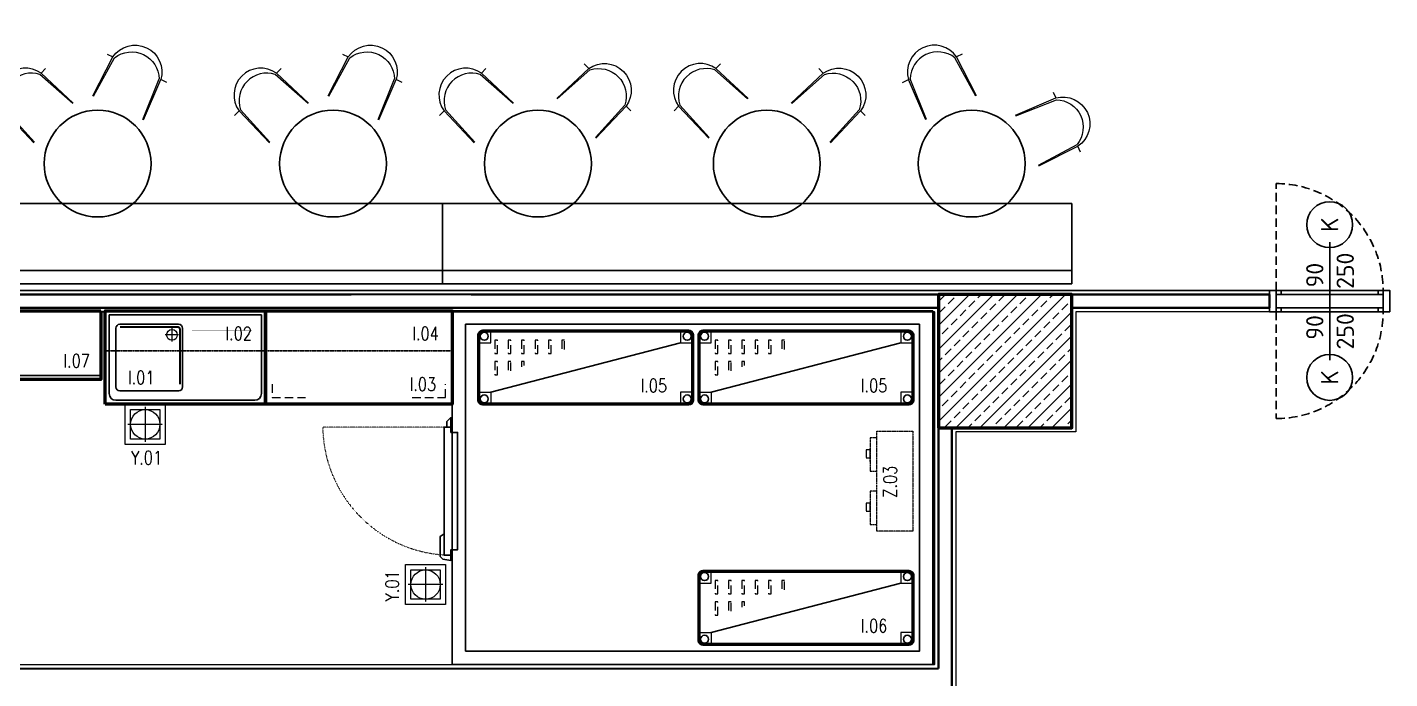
# Model space of a CAD drawing. Header units: millimetres. Extents: x 1443065 to 1517367, y 3763150 to 3779068.
# Drawn here: x 1487815 to 1488835, y 3769159 to 3769647 of the extents above; entities that cross this region are included whole.
import ezdxf
from ezdxf.enums import TextEntityAlignment as Align

# ---------------------------------------------------------------- set-up
doc = ezdxf.new("R2010")
doc.units = ezdxf.units.MM
doc.set_wipeout_variables(frame=1)
for name, pattern in [('BORDER', [1.75, 0.5, -0.25, 0.5, -0.25, 0, -0.25]), ('DASHED2', [0.375, 0.25, -0.125]), ('DOT', [0.25, 0, -0.25]), ('HIDDEN', [9.524999999999995, 6.349999999999998, -3.174999999999998])]:
    doc.linetypes.add(name, pattern=pattern)
for name, color, linetype, lineweight in [('-DWG_ANA', 7, 'Continuous', 50), ('-DWG_ANA_1', 7, 'BORDER', 25), ('-DWG_DETAY1', 7, 'Continuous', 25), ('-DWG_DETAY2', 7, 'Continuous', 15), ('-dwg_sdepo', 7, 'BORDER', 9), ('7-mobilya Soft', 122, 'Continuous', 0), ('DUVAR', 2, 'Continuous', 35), ('E-YazıPano', 2, 'Continuous', 30), ('kapi-acilis', 43, 'DOT', 15), ('NO', 7, 'Continuous', 30), ('PLAN', 253, 'Continuous', 15), ('s-depo', 140, 'Continuous', 25), ('SIVA', 3, 'Continuous', 9), ('TASIYICI', 170, 'Continuous', 50), ('TEFRIS', 165, 'Continuous', 15), ('yerizg-a', 7, 'Continuous', 15), ('yerizg-b', 7, 'Continuous', 9)]:
    doc.layers.add(name, color=color, linetype=linetype, lineweight=lineweight)
for name, color, linetype in [('BL-I', 151, 'Continuous'), ('BL-Y', 144, 'Continuous'), ('BL-Z', 117, 'Continuous'), ('m-DOG_', 4, 'Continuous'), ('m-OLC_ic', 3, 'Continuous'), ('m-TAR_duvar', 8, 'Continuous'), ('m-TFR_vitrifiye', 1, 'Continuous'), ('m-YAZ_poz', 7, 'Continuous'), ('SDNO', 7, 'Continuous'), ('YRNO', 7, 'Continuous')]:
    doc.layers.add(name, color=color, linetype=linetype)
doc.styles.add('mono', font='isocpeur.ttf')
doc.styles.add('ROMANS', font='romans.shx', dxfattribs={"width": 0.8})
doc.styles.get("Standard").update_dxf_attribs({"font": 'arial.ttf'})
pattern_1 = [(45, (67479.78899461869, -87954.94781387178), (-8.98025612106915, 8.98025612106915), []), (45, (67488.76925461856, -87954.94781387178), (-8.98025612106915, 8.98025612106915), [6.349999999999998, -3.174999999999998])]

# ---------------------------------------------------------------- blocks, each defined once
blk = doc.blocks.new('90lık Kqpı')
at = {"layer": 'm-DOG_', "linetype": 'HIDDEN'}
blk.add_line((-8, -5), (-88, -5), dxfattribs=at)
at = {"layer": 'm-DOG_'}
for p, q in [((-5, -8.768380393026746), (-8, -8.768380393026746)), ((-5, -81.2316196069878), (-8, -81.2316196069878))]:
    blk.add_line(p, q, dxfattribs=at)
for points in [[(8, 0), (8, -5), (-8, -5), (-8, 0)], [(-8, -5), (-8, -85), (-5, -85), (-5, -5)], [(8, -90), (8, -85), (-8, -85), (-8, -90)]]:
    blk.add_lwpolyline(points, close=True, dxfattribs=at)
at = {"layer": 'm-DOG_', "linetype": 'HIDDEN'}
blk.add_arc((-8, -5), 80, 180, 270, dxfattribs=at)
blk = doc.blocks.new('m-penpoz')
blk.add_line((-6.3904228682e-06, -1.625152809643168), (0, 0))
blk.add_circle((-2.274e-13, 0.3319539039376877), 0.3319539039375661)
blk.add_attdef('POZNO', text='', height=0.18).set_placement((-2.274e-13, 0.3319539039376877), align=Align.MIDDLE)
blk.add_attdef('HEIGHT', text='', height=0.18, rotation=90).set_placement((0.0692100438941452, -1.625152809643168), align=Align.TOP_LEFT)
blk.add_attdef('WIDTH', text='', height=0.18, rotation=90).set_placement((-6.3904228682e-06, -1.625152809643168), align=Align.BOTTOM_LEFT)
blk = doc.blocks.new('A$C20627317')
at = {"ltscale": 40}
blk.add_wipeout([(321.6671999980846, -4.25188471668791e-11), (-321.66719999804315, 4.517862924694414e-11), (-308.96208315776676, 410.4237447023186), (-306.50885096505584, 429.4709534734466), (-298.58293372382957, 461.6360425117842), (-289.7662389240968, 486.7696523349114), (-275.92078043387033, 516.7248242508955), (-259.67526352586566, 544.0261204965792), (-235.38948689660623, 575.8492555763793), (-202.0455347254989, 608.8071869034444), (-170.88061431107667, 632.1085692293632), (-153.3338743090262, 642.7875364564647), (-120.28945487761746, 658.9475974274343), (-89.04500012654648, 670.0951349049726), (-63.68400211171979, 676.5064677387558), (-31.359404333175576, 681.5000397755801), (-5.502264464681048, 683.0361233404642), (19.34637141569158, 682.4893193090596), (46.76870456087465, 679.5709072510342), (69.32894759830026, 675.3019734675088), (108.57056280892516, 663.6153504106707), (143.72887220659823, 648.0524112490181), (170.7750907618863, 632.25777302828), (203.7559499234602, 607.4486406419015), (236.20000849635255, 575.0559385648069), (257.7958968660754, 546.9941073272593), (277.0683320204921, 514.7671507757597), (290.51650575854444, 485.18596662239986), (301.01164785763194, 453.65816666873576), (308.0342746853503, 421.5664790725741), (309.0846925952394, 410.42374470223433)], dxfattribs=at).dxf.layer = '7-mobilya Soft'
at = {"layer": '7-mobilya Soft', "ltscale": 40}
for p, q in [((-308.9620831577558, 410.4237447022677), (-248.3777482087826, 410.4237447022677)), ((-261.0828650490366, 2.18279e-11), (-248.3777482087826, 410.4237447022677)), ((-254.611386997356, -3.638e-12), (-231.2584301224197, 409.0162949631266)), ((254.6113869973997, -5.82077e-11), (231.3810395598775, 409.0162949631012)), ((261.0828650491094, -3.27418e-11), (248.5003576462696, 410.4237447022097)), ((309.0846925952428, 410.4237447021803), (248.5003576462696, 410.4237447022097))]:
    blk.add_line(p, q, dxfattribs=at)
for centre, radius, start, end in [((0.061304718728934, 370.9869517081207), 251.5496445260537, 9.019777443950742, 170.9802225560286), ((0.061304718728934, 295.0483033123601), 257.8711361278607, 26.22882164304686, 153.7711783590226)]:
    blk.add_arc(centre, radius, start, end, dxfattribs=at)
blk = doc.blocks.new('IDP166')
at = {"layer": '-DWG_ANA', "color": 0}
blk.add_lwpolyline([(3, 0), (157, 0, -0.4142135623730951), (160, -3), (160, -52, -0.4142135623730951), (157, -55), (3, -55, -0.4142135623730951), (0, -52), (0, -3, -0.4142135623730951)], format="xyb", close=True, dxfattribs=at)
at = {"layer": '-DWG_DETAY1', "color": 0}
blk.add_lwpolyline([(9, -46), (151, -9)], dxfattribs=at)
for centre in [(4, -4), (156, -4), (4, -51), (156, -51)]:
    blk.add_circle(centre, 3, dxfattribs=at)
at = {"layer": '-DWG_DETAY2', "color": 0, "linetype": 'Continuous'}
for points in [[(0, -9), (9, -9), (9, 0)], [(151, 0), (151, -9), (160, -9)], [(0, -46), (9, -46), (9, -55)], [(160, -46), (151, -46), (151, -55)]]:
    blk.add_lwpolyline(points, dxfattribs=at)
at = {"layer": '-DWG_DETAY2', "color": 0, "linetype": 'HIDDEN'}
for points in [[(12, -7), (12, -17), (14, -17), (14, -7)], [(22, -7), (22, -17), (24, -17), (24, -7)], [(32, -7), (32, -17), (34, -17), (34, -7)], [(42, -7), (42, -17), (44, -17), (44, -7)], [(52, -7), (52, -17), (54, -17), (54, -7)], [(12, -23), (12, -33), (14, -33), (14, -23)]]:
    blk.add_lwpolyline(points, close=True, dxfattribs=at)
for points in [[(64, -14), (64, -7), (62, -7), (62, -15)], [(24, -30), (24, -23), (22, -23), (22, -31)], [(34, -26), (34, -23), (32, -23), (32, -27)]]:
    blk.add_lwpolyline(points, dxfattribs=at)
at = {"layer": 'NO', "linetype": 'Continuous', "style": 'ROMANS', "width": 0.8}
blk.add_attdef('NO', text='', height=10, dxfattribs=at).set_placement((131, -41), align=Align.MIDDLE)
blk = doc.blocks.new('J-KS09r')
at = {"layer": 'kapi-acilis', "linetype": 'DOT'}
blk.add_lwpolyline([(3, 11), (3, 107)], dxfattribs=at)
blk.add_arc((4.155541196081228, 9.844458803919906), 97.16241279712685, 90.68142805973413, 179.3185719402789, dxfattribs=at)
at = {"layer": 's-depo', "linetype": 'Continuous'}
for points in [[(-77, 16), (-79, 19), (-94, 19), (-96, 17), (-97, 11), (-93, 11), (-93, 16)], [(-1, 11), (3, 11), (3, 16), (-93, 16), (-93, 11), (-89, 11), (-89, 6), (-1, 6), (-1, 11)], [(3, 14), (7, 14), (10, 11), (3, 11)]]:
    blk.add_lwpolyline(points, close=True, dxfattribs=at)
blk = doc.blocks.new('EK_55L')
at = {"layer": '-DWG_DETAY1', "color": 0}
blk.add_lwpolyline([(-22, -7), (22, -7, -0.4142135623730951), (25, -10), (25, -54, -0.4142135623730951), (22, -57), (-22, -57, -0.4142135623730951), (-25, -54), (-25, -10, -0.4142135623730951)], format="xyb", close=True, dxfattribs=at)
at = {"layer": '-DWG_DETAY2', "color": 0, "const_width": 1.5}
blk.add_lwpolyline([(20, -9), (-21, -9, 0.4142135623730951), (-23, -11), (-23, -54)], format="xyb", dxfattribs=at)
at = {"layer": '-DWG_DETAY2', "color": 0}
for points in [[(-17, -10), (-17, -20)], [(-22, -15), (-12, -15)]]:
    blk.add_lwpolyline(points, dxfattribs=at)
blk.add_circle((-17, -15), 4, dxfattribs=at)
blk = doc.blocks.new('E_120')
at = {"layer": '-DWG_ANA', "color": 0}
blk.add_lwpolyline([(0, -70), (0, 0), (120, 0), (120, -70)], close=True, dxfattribs=at)
at = {"layer": '-DWG_DETAY1', "color": 0}
blk.add_lwpolyline([(3, -62), (3, -3), (117, -3), (117, -62, -0.4142135623730951), (112, -67), (8, -67, -0.4142135623730951)], format="xyb", close=True, dxfattribs=at)
blk = doc.blocks.new('E1N120L')
at = {"layer": '-DWG_DETAY1', "color": 0, "const_width": 0.1}
for points in [[(65, -15), (110, -15, -0.3681898332205288)], [(65, -20), (110, -20, -0.3681898332205288)], [(65, -25), (110, -25, -0.3681898332205288)], [(65, -30), (110, -30, -0.3681898332205288)], [(65, -35), (110, -35, -0.3681898332205288)], [(65, -40), (110, -40, -0.3681898332205288)], [(65, -45), (110, -45, -0.3681898332205288)], [(65, -50), (110, -50, -0.3681898332205288)], [(65, -55), (110, -55, -0.3681898332205288)]]:
    blk.add_lwpolyline(points, format="xyb", dxfattribs=at)
at = {"layer": '-DWG_DETAY1', "color": 0, "linetype": 'Continuous', "rotation": 270}
blk.add_blockref('EK_55L', (65, -35), dxfattribs=at)
at = {"layer": 'PLAN', "color": 0, "linetype": 'Continuous'}
blk.add_blockref('E_120', (0, 0), dxfattribs=at)
at = {"layer": 'NO', "linetype": 'Continuous', "style": 'ROMANS', "width": 0.8}
blk.add_attdef('NO', text='', height=10, dxfattribs=at).set_placement((27, -50), align=Align.MIDDLE)
blk = doc.blocks.new('CAS-E90')
at = {"layer": '-DWG_ANA', "color": 0}
blk.add_lwpolyline([(68.2198511966144, 0), (68.2198511966144, -51.42032239951186), (0, -51.42032239951186), (0, 0)], close=True, dxfattribs=at)
at = {"layer": '-DWG_DETAY1', "color": 0}
blk.add_lwpolyline([(0, -48.42032239951186), (68.2198511966144, -48.42032239951186)], dxfattribs=at)
at = {"layer": 'NO', "linetype": 'Continuous', "style": 'ROMANS', "width": 0.8}
blk.add_attdef('NO', text='', height=10, dxfattribs=at).set_placement((50.2198511966144, -37.42032239951186), align=Align.MIDDLE)
blk = doc.blocks.new('Y-SIFON')
at = {"layer": 'yerizg-a', "color": 0, "linetype": 'Continuous'}
blk.add_circle((0, 0), 11, dxfattribs=at)
at = {"layer": 'yerizg-b', "color": 0, "linetype": 'DASHED2'}
for points in [[(0, 13), (0, -13)], [(-13, 0), (13, 0)]]:
    blk.add_lwpolyline(points, dxfattribs=at)
blk = doc.blocks.new('1bs-yk33a')
at = {"layer": 'yerizg-a', "color": 0}
blk.add_lwpolyline([(0, 0), (30, 0), (30, -30), (0, -30)], close=True, dxfattribs=at)
at = {"layer": 'yerizg-b', "color": 0}
blk.add_lwpolyline([(4, -4), (26, -4), (26, -26), (4, -26)], close=True, dxfattribs=at)
at = {"layer": 'PLAN', "color": 0, "linetype": 'Continuous'}
blk.add_blockref('Y-SIFON', (15, -15), dxfattribs=at)
at = {"layer": 'YRNO', "linetype": 'Continuous', "style": 'ROMANS', "width": 0.8}
blk.add_attdef('YRNO', text='', height=10, dxfattribs=at).set_placement((16, -40), align=Align.MIDDLE)
blk = doc.blocks.new('RRN123')
at = {"layer": '-DWG_ANA_1', "color": 0}
blk.add_lwpolyline([(0, -30), (0, 0), (120, 0), (120, -30)], close=True, dxfattribs=at)
at = {"layer": 'NO', "linetype": 'Continuous', "style": 'ROMANS', "width": 0.8}
blk.add_attdef('NO', text='', height=10, dxfattribs=at).set_placement((100, -17), align=Align.MIDDLE)
blk = doc.blocks.new('RRN143')
at = {"layer": '-DWG_ANA_1', "color": 0}
blk.add_lwpolyline([(0, -30), (0, 0), (140, 0), (140, -30)], close=True, dxfattribs=at)
at = {"layer": 'NO', "linetype": 'Continuous', "style": 'ROMANS', "width": 0.8}
blk.add_attdef('NO', text='', height=10, dxfattribs=at).set_placement((120, -17), align=Align.MIDDLE)
blk = doc.blocks.new('1br-pc2nh')
at = {"layer": '-dwg_sdepo', "color": 0, "lineweight": 0}
blk.add_lwpolyline([(75, -26.99999982427016), (1.912248899316182e-05, -26.99999982427016), (1.912248899316182e-05, 0), (75, 0)], close=True, dxfattribs=at)
for points in [[(5, -26.99999982427016), (5, -31.99999982427016), (30, -31.99999982427016), (30, -26.99999982426834)], [(45, -26.99999982427016), (45, -31.99999982427016), (70, -31.99999982427016), (70, -26.99999982426834)], [(22.87357616946883, -31.99999982427016), (12.87357616946883, -31.99999982427016)]]:
    blk.add_lwpolyline(points, dxfattribs=at)
at = {"layer": '-dwg_sdepo', "color": 0, "linetype": 'DASHED2'}
for points in [[(14, -32), (14, -35), (20, -35), (20, -32)], [(54, -32), (54, -35), (60, -35), (60, -32)]]:
    blk.add_lwpolyline(points, close=True, dxfattribs=at)
at = {"layer": 'SDNO', "linetype": 'Continuous', "style": 'ROMANS', "width": 0.8}
blk.add_attdef('SDNO', text='', height=10, dxfattribs=at).set_placement((38, -17), align=Align.MIDDLE)
blk = doc.blocks.new('T_140')
at = {"layer": '-DWG_ANA', "color": 0}
blk.add_lwpolyline([(2.908711167e-06, 1.665275704e-07), (140.0000029087111, 1.665275704e-07), (140.0000029087111, -69.99999983347243), (2.908711167e-06, -69.99999983347243)], close=True, dxfattribs=at)
blk = doc.blocks.new('T_R14')
at = {"layer": '-DWG_DETAY2', "color": 0, "linetype": 'HIDDEN'}
for points in [[(5, 15), (5, 5), (30, 5)], [(110, 5), (135, 5), (135, 15)]]:
    blk.add_lwpolyline(points, dxfattribs=at)
blk = doc.blocks.new('TCA140-R')
at = {"layer": 'PLAN', "color": 0, "linetype": 'Continuous'}
for name, p in [('T_140', (0, 0)), ('T_R14', (0, -70))]:
    blk.add_blockref(name, p, dxfattribs=at)
at = {"layer": 'NO', "linetype": 'Continuous', "style": 'ROMANS', "width": 0.8}
blk.add_attdef('NO', text='', height=10, dxfattribs=at).set_placement((118, -55), align=Align.MIDDLE)
blk = doc.blocks.new('IDP166-K')
at = {"layer": '-DWG_ANA', "color": 0}
blk.add_lwpolyline([(3, 0), (157, 0, -0.4142135623730951), (160, -3), (160, -52, -0.4142135623730951), (157, -55), (3, -55, -0.4142135623730951), (0, -52), (0, -3, -0.4142135623730951)], format="xyb", close=True, dxfattribs=at)
at = {"layer": '-DWG_DETAY1', "color": 0}
blk.add_lwpolyline([(9, -46), (151, -9)], dxfattribs=at)
for centre in [(4, -4), (156, -4), (4, -51), (156, -51)]:
    blk.add_circle(centre, 3, dxfattribs=at)
at = {"layer": '-DWG_DETAY2', "color": 0, "linetype": 'Continuous'}
for points in [[(0, -9), (9, -9), (9, 0)], [(151, 0), (151, -9), (160, -9)], [(0, -46), (9, -46), (9, -55)], [(160, -46), (151, -46), (151, -55)]]:
    blk.add_lwpolyline(points, dxfattribs=at)
at = {"layer": '-DWG_DETAY2', "color": 0, "linetype": 'HIDDEN'}
for points in [[(12, -7), (12, -17), (14, -17), (14, -7)], [(22, -7), (22, -17), (24, -17), (24, -7)], [(32, -7), (32, -17), (34, -17), (34, -7)], [(42, -7), (42, -17), (44, -17), (44, -7)], [(52, -7), (52, -17), (54, -17), (54, -7)], [(12, -23), (12, -33), (14, -33), (14, -23)]]:
    blk.add_lwpolyline(points, close=True, dxfattribs=at)
for points in [[(64, -14), (64, -7), (62, -7), (62, -15)], [(24, -30), (24, -23), (22, -23), (22, -31)], [(34, -26), (34, -23), (32, -23), (32, -27)]]:
    blk.add_lwpolyline(points, dxfattribs=at)
at = {"layer": 'NO', "linetype": 'Continuous', "style": 'ROMANS', "width": 0.8}
blk.add_attdef('NO', text='', height=10, dxfattribs=at).set_placement((131, -41), align=Align.MIDDLE)

msp = doc.modelspace()

# ---------------------------------------------------------------- hatches: boundary and pattern name
at = {"layer": 'm-TAR_duvar'}
h = msp.add_hatch(dxfattribs=at)
h.set_pattern_fill('ANSI33', color=256, scale=2)
h.set_pattern_definition(pattern_1)
h.paths.add_polyline_path([(1488497.058437683, 3769347.086241421), (1488597.058437683, 3769347.086241421), (1488597.058437683, 3769447.086241421), (1488497.058437683, 3769447.086241421)])
h = msp.add_hatch(dxfattribs=at)
h.set_pattern_fill('ANSI33', color=256, scale=2)
h.set_pattern_definition(pattern_1)
h.paths.add_polyline_path([(1488497.058437683, 3769347.086241421), (1488597.058437683, 3769347.086241421), (1488597.058437683, 3769447.086241421), (1488497.058437683, 3769447.086241421)])

# ---------------------------------------------------------------- linework, layer by layer
at = {"layer": 'DUVAR'}
for p, q in [((1487087.05868861, 3769447.086248243), (1488057.058613186, 3769447.086248243)), ((1488147.058613186, 3769447.086248243), (1488497.058613185, 3769447.086248243)), ((1488597.058613185, 3769447.086248243), (1488745.228750889, 3769447.086248243)), ((1488745.228750889, 3769437.086248243), (1488745.228750889, 3769447.086248243)), ((1487797.058613185, 3769437.086248245), (1488497.058613185, 3769437.086248241)), ((1488597.058613185, 3769437.086248243), (1488745.228750889, 3769437.086248243)), ((1488497.058659902, 3769347.086248243), (1488497.058659902, 3769166.721378761)), ((1488507.058644616, 3769347.086248243), (1488507.058659903, 3768856.581146624))]:
    msp.add_line(p, q, dxfattribs=at)
msp.add_lwpolyline([(1487267.058688611, 3769166.581689183), (1488497.058659902, 3769166.721378763)], dxfattribs=at)
at = {"layer": 'E-YazıPano'}
for p, q in [((1488147.058613186, 3769447.086248243), (1488057.058613186, 3769447.086248243)), ((1488147.058613186, 3769437.086248243), (1488142.107551915, 3769437.086248243))]:
    msp.add_line(p, q, dxfattribs=at)
at = {"layer": 'm-OLC_ic'}
for points in [[(1487084.05868861, 3769444.586248243), (1487084.05868861, 3769450.086248243), (1488745.228750889, 3769450.086248243)], [(1487264.058688611, 3769161.65153397), (1487264.058688611, 3769169.581371724), (1488494.058659383, 3769169.721061304), (1488494.058613704, 3769434.086248241), (1487800.058613185, 3769434.086248241), (1487800.058613185, 3769344.086248243), (1487694.058613185, 3769344.086248243), (1487694.058613185, 3769434.086248243), (1487084.05868861, 3769434.086248243), (1487084.05868861, 3769439.586248243)]]:
    msp.add_lwpolyline(points, dxfattribs=at)
at = {"layer": 'm-TFR_vitrifiye'}
for p, q in [((1487867.230759333, 3769465.086248243), (1487137.402905481, 3769465.086248243)), ((1488597.058613185, 3769465.086248243), (1487867.230759333, 3769465.086248243))]:
    msp.add_line(p, q, dxfattribs=at)
for points in [[(1487137.402905481, 3769455.086248243), (1487137.402905481, 3769515.086248243), (1488597.058613185, 3769515.086248243), (1488597.058613185, 3769455.086248243)], [(1488125.68299528, 3769455.086248243), (1488125.68299528, 3769515.086248243), (1488597.058613185, 3769515.086248243), (1488597.058613185, 3769455.086248243)]]:
    msp.add_lwpolyline(points, close=True, dxfattribs=at)
for centre in [(1487867.230759333, 3769545.086248242), (1488043.558613186, 3769545.086248243), (1488522.058613186, 3769545.086248243)]:
    msp.add_circle(centre, 40.00000000000416, dxfattribs=at)
at = {"layer": 's-depo', "linetype": 'Continuous'}
for points in [[(1488132.890971546, 3769169.751866852), (1488492.890971546, 3769169.751866852), (1488492.890971546, 3769434.751866852), (1488132.890971546, 3769434.751866852)], [(1488142.890971546, 3769179.751866852), (1488482.890971546, 3769179.751866852), (1488482.890971546, 3769424.751866852), (1488142.890971546, 3769424.751866852)]]:
    msp.add_lwpolyline(points, close=True, dxfattribs=at)
at = {"layer": 'SIVA'}
msp.add_lwpolyline([(1488745.228750889, 3769434.086248243), (1488600.058613185, 3769434.086248243), (1488600.058613185, 3769344.086248337), (1488510.058644709, 3769344.086245532), (1488510.058659809, 3768859.581145673), (1488600.058441309, 3768859.581145673), (1488600.058441309, 3768673.581145673), (1488510.058155754, 3768673.581145673), (1488510.058155754, 3768099.581145669), (1488600.058549037, 3768099.581145669), (1488600.058549037, 3767993.581184995), (1488510.058533043, 3767993.58000526), (1488510.057881952, 3767871.581129692)], dxfattribs=at)
at = {"layer": 'TASIYICI'}
msp.add_lwpolyline([(1488497.058613185, 3769347.086248243), (1488597.058613185, 3769347.086248243), (1488597.058613185, 3769447.086248243), (1488497.058613185, 3769447.086248243)], close=True, dxfattribs=at)
msp.add_lwpolyline([(1488497.058613185, 3769347.086248243), (1488597.058613185, 3769347.086248243), (1488597.058613185, 3769447.086248243), (1488497.058613185, 3769447.086248243)], close=True, dxfattribs=at)

# ---------------------------------------------------------------- block references
at = {"rotation": 90}
msp.add_blockref('J-KS09r', (1488142.890971546, 3769344.751866852), dxfattribs=at)
at = {"layer": 'BL-I'}
for name, p, values in [('CAS-E90', (1487801.309201499, 3769434.751866852), {'NO': 'I.07'}), ('E1N120L', (1487872.890971546, 3769434.751866852), {'NO': 'I.01'}), ('RRN123', (1487872.890971546, 3769434.751866852), {'NO': 'I.02'}), ('RRN143', (1487992.890971546, 3769434.751866852), {'NO': 'I.04'}), ('TCA140-R', (1487992.890971546, 3769434.751866852), {'NO': 'I.03'}), ('IDP166-K', (1488152.890971546, 3769419.751866852), {'NO': 'I.05'}), ('IDP166-K', (1488317.890971546, 3769419.751866852), {'NO': 'I.05'}), ('IDP166', (1488317.890971546, 3769239.751866852), {'NO': 'I.06'})]:
    msp.add_blockref(name, p, dxfattribs=at).add_auto_attribs(values)
at = {"layer": 'BL-Y'}
msp.add_blockref('1bs-yk33a', (1487887.890971546, 3769364.751866852), dxfattribs=at).add_auto_attribs({'YRNO': 'Y.01'})
ref = msp.add_blockref('1bs-yk33a', (1488127.890971546, 3769244.751866852), dxfattribs=dict(at, rotation=270))
ref.add_attrib('YRNO', 'Y.01', dxfattribs={"layer": 'YRNO', "linetype": 'Continuous', "height": 10, "rotation": 90, "style": 'ROMANS', "width": 0.8}).set_placement((1488087.890971546, 3769228.751866852), align=Align.MIDDLE)
at = {"layer": 'BL-Z'}
ref = msp.add_blockref('1br-pc2nh', (1488477.890971546, 3769344.751866852), dxfattribs=dict(at, rotation=270))
ref.add_attrib('SDNO', 'Z.03', dxfattribs={"layer": 'SDNO', "linetype": 'Continuous', "height": 10, "rotation": 90, "style": 'ROMANS', "width": 0.8}).set_placement((1488460.890971546, 3769306.751866852), align=Align.MIDDLE)
at = {"layer": 'm-TFR_vitrifiye', "extrusion": (0.01656392976465581, -0.001716039002807833, 0.9998613361066087), "xscale": 0.08000000000000047, "yscale": 0.08000000000000047, "zscale": 0.08000000000000047, "rotation": 321.2053289132204}
msp.add_blockref('A$C20627317', (3902861.701732432, -1091637.541581996, 18181.10709328429), dxfattribs=at)
at = {"layer": 'm-TFR_vitrifiye', "extrusion": (0.01656392976465581, -0.001716039002807837, 0.9998613361066087), "xscale": 0.08000000000000047, "yscale": 0.08000000000000047, "zscale": 0.08000000000000047, "rotation": 321.2053289132204}
msp.add_blockref('A$C20627317', (3902883.255714088, -1091811.891237413, 18184.01086824258), dxfattribs=at)
at = {"layer": 'm-TFR_vitrifiye', "extrusion": (-0.01656392976465581, -0.001716039002807835, 0.9998613361066087), "xscale": -0.08000000000000047, "yscale": 0.08000000000000047, "zscale": 0.08000000000000078, "rotation": 38.79467108677962}
msp.add_blockref('A$C20627317', (-3596128.365608446, 1868671.004303448, -31122.51673034288), dxfattribs=at)
at = {"layer": 'm-YAZ_poz'}
ref = msp.add_blockref('m-penpoz', (1488790.22862497, 3769482.109212736), dxfattribs=dict(at, xscale=51.83999999999998, yscale=51.83999999999998, zscale=51.83999999999998, rotation=0.0004505966874064459))
ref.add_attrib('WIDTH', '90', dxfattribs={"layer": '0', "height": 12.96, "rotation": 90, "style": 'mono'}).set_placement((1488789.438899931, 3769431.557291084), align=Align.BOTTOM_RIGHT)
ref.add_attrib('HEIGHT', '250', dxfattribs={"layer": '0', "height": 12.96, "rotation": 90, "style": 'mono'}).set_placement((1488812.241476516, 3769433.006279422), align=Align.BOTTOM_RIGHT)
ref.add_attrib('POZNO', 'K', dxfattribs={"layer": '0', "height": 12.96, "rotation": 90, "style": 'mono'}).set_placement((1488790.228489635, 3769499.317703083), align=Align.MIDDLE_CENTER)
ref = msp.add_blockref('m-penpoz', (1488790.22862497, 3769482.109212736), dxfattribs=dict(at, xscale=51.83999999999998, yscale=51.83999999999998, zscale=51.83999999999998, rotation=0.0004505966874064459))
ref.add_attrib('WIDTH', '90', dxfattribs={"layer": '0', "height": 12.96, "rotation": 90, "style": 'mono'}).set_placement((1488789.438899931, 3769431.557291084), align=Align.BOTTOM_RIGHT)
ref.add_attrib('HEIGHT', '250', dxfattribs={"layer": '0', "height": 12.96, "rotation": 90, "style": 'mono'}).set_placement((1488812.241476516, 3769433.006279422), align=Align.BOTTOM_RIGHT)
ref.add_attrib('POZNO', 'K', dxfattribs={"layer": '0', "height": 12.96, "rotation": 90, "style": 'mono'}).set_placement((1488790.228489635, 3769499.317703083), align=Align.MIDDLE_CENTER)
ref = msp.add_blockref('m-penpoz', (1488790.22862497, 3769402.06328375), dxfattribs=dict(at, xscale=-51.83999999999998, yscale=51.83999999999998, zscale=51.83999999999998, rotation=179.9995494033126))
ref.add_attrib('WIDTH', '90', dxfattribs={"layer": '0', "height": 12.96, "rotation": 90, "style": 'mono'}).set_placement((1488789.438899931, 3769470.759205402), align=Align.BOTTOM_RIGHT)
ref.add_attrib('HEIGHT', '250', dxfattribs={"layer": '0', "height": 12.96, "rotation": 90, "style": 'mono'}).set_placement((1488812.241476516, 3769478.382217064), align=Align.BOTTOM_RIGHT)
ref.add_attrib('POZNO', 'K', dxfattribs={"layer": '0', "height": 12.96, "rotation": 90, "style": 'mono'}).set_placement((1488790.228489635, 3769384.854793403), align=Align.MIDDLE_CENTER)
ref = msp.add_blockref('m-penpoz', (1488790.22862497, 3769402.06328375), dxfattribs=dict(at, xscale=-51.83999999999998, yscale=51.83999999999998, zscale=51.83999999999998, rotation=179.9995494033126))
ref.add_attrib('WIDTH', '90', dxfattribs={"layer": '0', "height": 12.96, "rotation": 90, "style": 'mono'}).set_placement((1488789.438899931, 3769470.759205402), align=Align.BOTTOM_RIGHT)
ref.add_attrib('HEIGHT', '250', dxfattribs={"layer": '0', "height": 12.96, "rotation": 90, "style": 'mono'}).set_placement((1488812.241476516, 3769478.382217064), align=Align.BOTTOM_RIGHT)
ref.add_attrib('POZNO', 'K', dxfattribs={"layer": '0', "height": 12.96, "rotation": 90, "style": 'mono'}).set_placement((1488790.228489635, 3769384.854793403), align=Align.MIDDLE_CENTER)
at = {"layer": 'TEFRIS', "color": 6, "lineweight": 18, "xscale": -1, "rotation": 90}
msp.add_blockref('90lık Kqpı', (1488745.228750889, 3769442.086248243), dxfattribs=at)
msp.add_blockref('90lık Kqpı', (1488745.228750889, 3769442.086248243), dxfattribs=at)
at = {"layer": 'TEFRIS', "color": 6, "lineweight": 18, "rotation": 90}
msp.add_blockref('90lık Kqpı', (1488745.228750889, 3769442.086248243), dxfattribs=at)
msp.add_blockref('90lık Kqpı', (1488745.228750889, 3769442.086248243), dxfattribs=at)

# ---------------------------------------------------------------- next in the draw order: linework, layer by layer
at = {"layer": 'm-TFR_vitrifiye'}
msp.add_circle((1488368.504861514, 3769545.086248243), 40.00000000000416, dxfattribs=at)

# ---------------------------------------------------------------- next in the draw order: block references
at = {"layer": 'm-TFR_vitrifiye', "extrusion": (-0.01497808266537091, -0.007277746820062089, 0.9998613361066087), "xscale": -0.08000000000000053, "rotation": 334.706344407484}
for p, yscale, zscale in [((1487715.68948005, 3769324.810420758, -49719.72726129861), 0.0800000000000011, 0.08000000000000085), ((1487891.99755279, 3769324.791199332, -49722.36831446985), 0.08000000000000107, 0.08000000000000083)]:
    msp.add_blockref('A$C20627317', p, dxfattribs=dict(at, yscale=yscale, zscale=zscale))
at = {"layer": 'm-TFR_vitrifiye', "extrusion": (0.01497808266537091, -0.007277746820062088, 0.9998613361066087), "xscale": 0.08000000000000053, "yscale": 0.08000000000000053, "zscale": 0.08000000000000053, "rotation": 25.29365559251601}
msp.add_blockref('A$C20627317', (1488339.697486778, 3769649.265368315, -5139.122440752307), dxfattribs=at)
at = {"layer": 'm-TFR_vitrifiye', "extrusion": (0.01656392976465581, -0.001716039002807833, 0.9998613361066087), "xscale": 0.08000000000000047, "yscale": 0.08000000000000047, "zscale": 0.08000000000000047, "rotation": 321.2053289132204}
for p in [(3902827.707627011, -1091309.461686728, 18175.64295753975), (3902845.878108637, -1091484.826492938, 18178.5636397265)]:
    msp.add_blockref('A$C20627317', p, dxfattribs=at)
at = {"layer": 'm-TFR_vitrifiye', "extrusion": (-0.01656392976465581, -0.00171603900280784, 0.9998613361066087), "xscale": -0.08000000000000047, "yscale": 0.08000000000000047, "zscale": 0.08000000000000078, "rotation": 38.79467108677962}
msp.add_blockref('A$C20627317', (-3596149.919590097, 1868496.654648033, -31119.61295538462), dxfattribs=at)
at = {"layer": 'm-TFR_vitrifiye', "extrusion": (-0.01615192247675621, 0.004052648444223333, 0.9998613361066087), "xscale": -0.08000000000000092, "yscale": 0.08000000000000113, "zscale": 0.08000000000000082, "rotation": 38.79467108677962}
msp.add_blockref('A$C20627317', (-4018493.741215727, 526358.8614612066, -8766.450827494384), dxfattribs=at)

# ---------------------------------------------------------------- next in the draw order: linework, layer by layer
at = {"layer": 'm-TFR_vitrifiye'}
msp.add_circle((1488197.112364856, 3769545.086248243), 40.00000000000416, dxfattribs=at)

doc.saveas('drawing.dxf')
